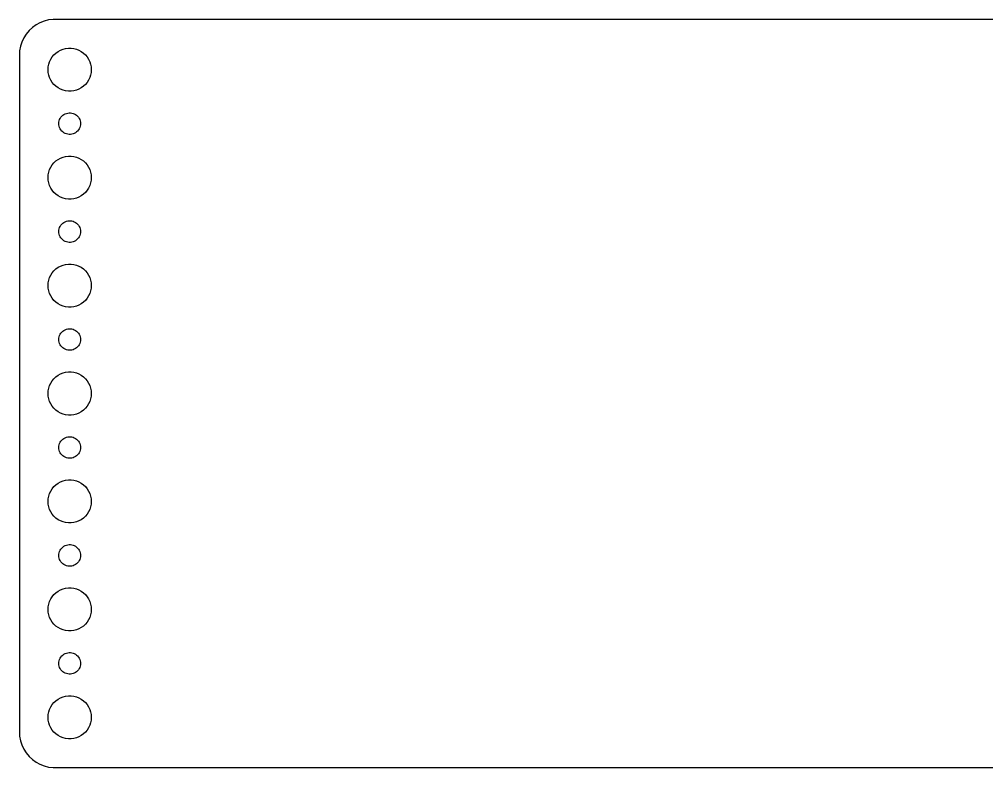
# Model space of a CAD drawing. Header units: metres. Extents: x -134 to 134, y 518 to 1078.
# Drawn here: x -134.5 to 0, y 632 to 736 of the extents above; entities that cross this region are included whole.
import ezdxf

# ---------------------------------------------------------------- set-up
doc = ezdxf.new("R2010")
doc.units = ezdxf.units.M

msp = doc.modelspace()

# ---------------------------------------------------------------- linework, layer by layer
for p, q in [((-131.045, 735.755), (-131.629, 735.524)), ((-130.437, 735.911), (-131.045, 735.755)), ((-129.814, 735.99), (-130.437, 735.911)), ((129.814, 735.99), (-129.814, 735.99)), ((-133.145, 734.423), (-133.545, 733.939)), ((-132.687, 734.853), (-133.145, 734.423)), ((-132.179, 735.222), (-132.687, 734.853)), ((-131.629, 735.524), (-132.179, 735.222)), ((-133.882, 733.409), (-134.149, 732.841)), ((-133.545, 733.939), (-133.882, 733.409)), ((-134.343, 732.243), (-134.461, 731.627)), ((-134.149, 732.841), (-134.343, 732.243)), ((-129.107, 731.533), (-128.777, 731.714)), ((-128.777, 731.714), (-128.427, 731.853)), ((-128.427, 731.853), (-128.062, 731.947)), ((-128.062, 731.947), (-127.688, 731.994)), ((-127.688, 731.994), (-127.312, 731.994)), ((-127.312, 731.994), (-126.938, 731.947)), ((-126.938, 731.947), (-126.573, 731.853)), ((-126.573, 731.853), (-126.223, 731.714)), ((-126.223, 731.714), (-125.893, 731.533)), ((-134.461, 731.627), (-134.5, 731)), ((-134.5, 731), (-134.5, 637)), ((-130.289, 730.104), (-130.129, 730.445)), ((-130.129, 730.445), (-129.927, 730.763)), ((-129.927, 730.763), (-129.687, 731.054)), ((-129.687, 731.054), (-129.412, 731.312)), ((-129.412, 731.312), (-129.107, 731.533)), ((-125.893, 731.533), (-125.588, 731.312)), ((-125.588, 731.312), (-125.313, 731.054)), ((-125.313, 731.054), (-125.073, 730.763)), ((-125.073, 730.763), (-124.871, 730.445)), ((-124.871, 730.445), (-124.711, 730.104)), ((-130.5, 729), (-130.476, 729.376)), ((-130.476, 728.624), (-130.5, 729)), ((-130.476, 729.376), (-130.406, 729.746)), ((-130.406, 729.746), (-130.289, 730.104)), ((-124.711, 730.104), (-124.594, 729.746)), ((-124.594, 729.746), (-124.524, 729.376)), ((-124.524, 729.376), (-124.5, 729)), ((-124.5, 729), (-124.524, 728.624)), ((-130.406, 728.254), (-130.476, 728.624)), ((-130.289, 727.896), (-130.406, 728.254)), ((-130.129, 727.555), (-130.289, 727.896)), ((-124.711, 727.896), (-124.871, 727.555)), ((-124.594, 728.254), (-124.711, 727.896)), ((-124.524, 728.624), (-124.594, 728.254)), ((-129.927, 727.237), (-130.129, 727.555)), ((-129.687, 726.946), (-129.927, 727.237)), ((-129.412, 726.688), (-129.687, 726.946)), ((-129.107, 726.467), (-129.412, 726.688)), ((-128.777, 726.286), (-129.107, 726.467)), ((-125.893, 726.467), (-126.223, 726.286)), ((-125.588, 726.688), (-125.893, 726.467)), ((-125.313, 726.946), (-125.588, 726.688)), ((-125.073, 727.237), (-125.313, 726.946)), ((-124.871, 727.555), (-125.073, 727.237)), ((-128.427, 726.147), (-128.777, 726.286)), ((-128.062, 726.053), (-128.427, 726.147)), ((-127.688, 726.006), (-128.062, 726.053)), ((-127.312, 726.006), (-127.688, 726.006)), ((-126.938, 726.053), (-127.312, 726.006)), ((-126.573, 726.147), (-126.938, 726.053)), ((-126.223, 726.286), (-126.573, 726.147)), ((-128.814, 722.223), (-128.714, 722.382)), ((-128.714, 722.382), (-128.593, 722.527)), ((-128.593, 722.527), (-128.456, 722.656)), ((-128.456, 722.656), (-128.304, 722.766)), ((-128.304, 722.766), (-128.139, 722.857)), ((-128.139, 722.857), (-127.964, 722.927)), ((-127.964, 722.927), (-127.781, 722.973)), ((-127.781, 722.973), (-127.594, 722.997)), ((-127.594, 722.997), (-127.406, 722.997)), ((-127.406, 722.997), (-127.219, 722.973)), ((-127.219, 722.973), (-127.036, 722.927)), ((-127.036, 722.927), (-126.861, 722.857)), ((-126.861, 722.857), (-126.696, 722.766)), ((-126.696, 722.766), (-126.544, 722.656)), ((-126.544, 722.656), (-126.407, 722.527)), ((-126.407, 722.527), (-126.286, 722.382)), ((-126.286, 722.382), (-126.186, 722.223)), ((-129, 721.5), (-128.988, 721.688)), ((-128.988, 721.312), (-129, 721.5)), ((-128.988, 721.688), (-128.953, 721.873)), ((-128.953, 721.127), (-128.988, 721.312)), ((-128.953, 721.873), (-128.895, 722.052)), ((-128.895, 720.948), (-128.953, 721.127)), ((-128.895, 722.052), (-128.814, 722.223)), ((-128.814, 720.777), (-128.895, 720.948)), ((-126.186, 722.223), (-126.105, 722.052)), ((-126.105, 720.948), (-126.186, 720.777)), ((-126.105, 722.052), (-126.047, 721.873)), ((-126.047, 721.127), (-126.105, 720.948)), ((-126.047, 721.873), (-126.012, 721.688)), ((-126.012, 721.312), (-126.047, 721.127)), ((-126.012, 721.688), (-126, 721.5)), ((-126, 721.5), (-126.012, 721.312)), ((-128.714, 720.618), (-128.814, 720.777)), ((-128.593, 720.473), (-128.714, 720.618)), ((-128.456, 720.344), (-128.593, 720.473)), ((-128.304, 720.234), (-128.456, 720.344)), ((-128.139, 720.143), (-128.304, 720.234)), ((-127.964, 720.073), (-128.139, 720.143)), ((-127.781, 720.027), (-127.964, 720.073)), ((-127.594, 720.003), (-127.781, 720.027)), ((-127.406, 720.003), (-127.594, 720.003)), ((-127.219, 720.027), (-127.406, 720.003)), ((-127.036, 720.073), (-127.219, 720.027)), ((-126.861, 720.143), (-127.036, 720.073)), ((-126.696, 720.234), (-126.861, 720.143)), ((-126.544, 720.344), (-126.696, 720.234)), ((-126.407, 720.473), (-126.544, 720.344)), ((-126.286, 720.618), (-126.407, 720.473)), ((-126.186, 720.777), (-126.286, 720.618)), ((-128.427, 716.853), (-128.062, 716.947)), ((-128.062, 716.947), (-127.688, 716.994)), ((-127.688, 716.994), (-127.312, 716.994)), ((-127.312, 716.994), (-126.938, 716.947)), ((-126.938, 716.947), (-126.573, 716.853)), ((-130.129, 715.445), (-129.927, 715.763)), ((-129.927, 715.763), (-129.687, 716.054)), ((-129.687, 716.054), (-129.412, 716.312)), ((-129.412, 716.312), (-129.107, 716.533)), ((-129.107, 716.533), (-128.777, 716.714)), ((-128.777, 716.714), (-128.427, 716.853)), ((-126.573, 716.853), (-126.223, 716.714)), ((-126.223, 716.714), (-125.893, 716.533)), ((-125.893, 716.533), (-125.588, 716.312)), ((-125.588, 716.312), (-125.313, 716.054)), ((-125.313, 716.054), (-125.073, 715.763)), ((-125.073, 715.763), (-124.871, 715.445)), ((-130.5, 714), (-130.476, 714.376)), ((-130.476, 714.376), (-130.406, 714.746)), ((-130.406, 714.746), (-130.289, 715.104)), ((-130.289, 715.104), (-130.129, 715.445)), ((-124.871, 715.445), (-124.711, 715.104)), ((-124.711, 715.104), (-124.594, 714.746)), ((-124.594, 714.746), (-124.524, 714.376)), ((-124.524, 714.376), (-124.5, 714)), ((-130.476, 713.624), (-130.5, 714)), ((-130.406, 713.254), (-130.476, 713.624)), ((-130.289, 712.896), (-130.406, 713.254)), ((-130.129, 712.555), (-130.289, 712.896)), ((-124.711, 712.896), (-124.871, 712.555)), ((-124.594, 713.254), (-124.711, 712.896)), ((-124.524, 713.624), (-124.594, 713.254)), ((-124.5, 714), (-124.524, 713.624)), ((-129.927, 712.237), (-130.129, 712.555)), ((-129.687, 711.946), (-129.927, 712.237)), ((-129.412, 711.688), (-129.687, 711.946)), ((-129.107, 711.467), (-129.412, 711.688)), ((-125.588, 711.688), (-125.893, 711.467)), ((-125.313, 711.946), (-125.588, 711.688)), ((-125.073, 712.237), (-125.313, 711.946)), ((-124.871, 712.555), (-125.073, 712.237)), ((-128.777, 711.286), (-129.107, 711.467)), ((-128.427, 711.147), (-128.777, 711.286)), ((-128.062, 711.053), (-128.427, 711.147)), ((-127.688, 711.006), (-128.062, 711.053)), ((-127.312, 711.006), (-127.688, 711.006)), ((-126.938, 711.053), (-127.312, 711.006)), ((-126.573, 711.147), (-126.938, 711.053)), ((-126.223, 711.286), (-126.573, 711.147)), ((-125.893, 711.467), (-126.223, 711.286)), ((-128.714, 707.382), (-128.593, 707.527)), ((-128.593, 707.527), (-128.456, 707.656)), ((-128.456, 707.656), (-128.304, 707.766)), ((-128.304, 707.766), (-128.139, 707.857)), ((-128.139, 707.857), (-127.964, 707.927)), ((-127.964, 707.927), (-127.781, 707.973)), ((-127.781, 707.973), (-127.594, 707.997)), ((-127.594, 707.997), (-127.406, 707.997)), ((-127.406, 707.997), (-127.219, 707.973)), ((-127.219, 707.973), (-127.036, 707.927)), ((-127.036, 707.927), (-126.861, 707.857)), ((-126.861, 707.857), (-126.696, 707.766)), ((-126.696, 707.766), (-126.544, 707.656)), ((-126.544, 707.656), (-126.407, 707.527)), ((-126.407, 707.527), (-126.286, 707.382)), ((-129, 706.5), (-128.988, 706.688)), ((-128.988, 706.312), (-129, 706.5)), ((-128.988, 706.688), (-128.953, 706.873)), ((-128.953, 706.127), (-128.988, 706.312)), ((-128.953, 706.873), (-128.895, 707.052)), ((-128.895, 705.948), (-128.953, 706.127)), ((-128.895, 707.052), (-128.814, 707.223)), ((-128.814, 707.223), (-128.714, 707.382)), ((-126.286, 707.382), (-126.186, 707.223)), ((-126.186, 707.223), (-126.105, 707.052)), ((-126.105, 707.052), (-126.047, 706.873)), ((-126.047, 706.127), (-126.105, 705.948)), ((-126.047, 706.873), (-126.012, 706.688)), ((-126.012, 706.312), (-126.047, 706.127)), ((-126.012, 706.688), (-126, 706.5)), ((-126, 706.5), (-126.012, 706.312)), ((-128.814, 705.777), (-128.895, 705.948)), ((-128.714, 705.618), (-128.814, 705.777)), ((-128.593, 705.473), (-128.714, 705.618)), ((-128.456, 705.344), (-128.593, 705.473)), ((-128.304, 705.234), (-128.456, 705.344)), ((-128.139, 705.143), (-128.304, 705.234)), ((-127.964, 705.073), (-128.139, 705.143)), ((-127.781, 705.027), (-127.964, 705.073)), ((-127.594, 705.003), (-127.781, 705.027)), ((-127.406, 705.003), (-127.594, 705.003)), ((-127.219, 705.027), (-127.406, 705.003)), ((-127.036, 705.073), (-127.219, 705.027)), ((-126.861, 705.143), (-127.036, 705.073)), ((-126.696, 705.234), (-126.861, 705.143)), ((-126.544, 705.344), (-126.696, 705.234)), ((-126.407, 705.473), (-126.544, 705.344)), ((-126.286, 705.618), (-126.407, 705.473)), ((-126.186, 705.777), (-126.286, 705.618)), ((-126.105, 705.948), (-126.186, 705.777)), ((-130.129, 700.445), (-129.927, 700.763)), ((-129.927, 700.763), (-129.687, 701.054)), ((-129.687, 701.054), (-129.412, 701.312)), ((-129.412, 701.312), (-129.107, 701.533)), ((-129.107, 701.533), (-128.777, 701.714)), ((-128.777, 701.714), (-128.427, 701.853)), ((-128.427, 701.853), (-128.062, 701.947)), ((-128.062, 701.947), (-127.688, 701.994)), ((-127.688, 701.994), (-127.312, 701.994)), ((-127.312, 701.994), (-126.938, 701.947)), ((-126.938, 701.947), (-126.573, 701.853)), ((-126.573, 701.853), (-126.223, 701.714)), ((-126.223, 701.714), (-125.893, 701.533)), ((-125.893, 701.533), (-125.588, 701.312)), ((-125.588, 701.312), (-125.313, 701.054)), ((-125.313, 701.054), (-125.073, 700.763)), ((-125.073, 700.763), (-124.871, 700.445)), ((-130.476, 699.376), (-130.406, 699.746)), ((-130.406, 699.746), (-130.289, 700.104)), ((-130.289, 700.104), (-130.129, 700.445)), ((-124.871, 700.445), (-124.711, 700.104)), ((-124.711, 700.104), (-124.594, 699.746)), ((-124.594, 699.746), (-124.524, 699.376)), ((-130.5, 699), (-130.476, 699.376)), ((-130.476, 698.624), (-130.5, 699)), ((-130.406, 698.254), (-130.476, 698.624)), ((-130.289, 697.896), (-130.406, 698.254)), ((-124.594, 698.254), (-124.711, 697.896)), ((-124.524, 698.624), (-124.594, 698.254)), ((-124.524, 699.376), (-124.5, 699)), ((-124.5, 699), (-124.524, 698.624)), ((-130.129, 697.555), (-130.289, 697.896)), ((-129.927, 697.237), (-130.129, 697.555)), ((-129.687, 696.946), (-129.927, 697.237)), ((-129.412, 696.688), (-129.687, 696.946)), ((-125.313, 696.946), (-125.588, 696.688)), ((-125.073, 697.237), (-125.313, 696.946)), ((-124.871, 697.555), (-125.073, 697.237)), ((-124.711, 697.896), (-124.871, 697.555)), ((-129.107, 696.467), (-129.412, 696.688)), ((-128.777, 696.286), (-129.107, 696.467)), ((-128.427, 696.147), (-128.777, 696.286)), ((-128.062, 696.053), (-128.427, 696.147)), ((-127.688, 696.006), (-128.062, 696.053)), ((-127.312, 696.006), (-127.688, 696.006)), ((-126.938, 696.053), (-127.312, 696.006)), ((-126.573, 696.147), (-126.938, 696.053)), ((-126.223, 696.286), (-126.573, 696.147)), ((-125.893, 696.467), (-126.223, 696.286)), ((-125.588, 696.688), (-125.893, 696.467)), ((-128.456, 692.656), (-128.304, 692.766)), ((-128.304, 692.766), (-128.139, 692.857)), ((-128.139, 692.857), (-127.964, 692.927)), ((-127.964, 692.927), (-127.781, 692.973)), ((-127.781, 692.973), (-127.594, 692.997)), ((-127.594, 692.997), (-127.406, 692.997)), ((-127.406, 692.997), (-127.219, 692.973)), ((-127.219, 692.973), (-127.036, 692.927)), ((-127.036, 692.927), (-126.861, 692.857)), ((-126.861, 692.857), (-126.696, 692.766)), ((-126.696, 692.766), (-126.544, 692.656)), ((-129, 691.5), (-128.988, 691.688)), ((-128.988, 691.312), (-129, 691.5)), ((-128.988, 691.688), (-128.953, 691.873)), ((-128.953, 691.873), (-128.895, 692.052)), ((-128.895, 692.052), (-128.814, 692.223)), ((-128.814, 692.223), (-128.714, 692.382)), ((-128.714, 692.382), (-128.593, 692.527)), ((-128.593, 692.527), (-128.456, 692.656)), ((-126.544, 692.656), (-126.407, 692.527)), ((-126.407, 692.527), (-126.286, 692.382)), ((-126.286, 692.382), (-126.186, 692.223)), ((-126.186, 692.223), (-126.105, 692.052)), ((-126.105, 692.052), (-126.047, 691.873)), ((-126.047, 691.873), (-126.012, 691.688)), ((-126.012, 691.688), (-126, 691.5)), ((-126, 691.5), (-126.012, 691.312)), ((-128.953, 691.127), (-128.988, 691.312)), ((-128.895, 690.948), (-128.953, 691.127)), ((-128.814, 690.777), (-128.895, 690.948)), ((-128.714, 690.618), (-128.814, 690.777)), ((-128.593, 690.473), (-128.714, 690.618)), ((-128.456, 690.344), (-128.593, 690.473)), ((-128.304, 690.234), (-128.456, 690.344)), ((-128.139, 690.143), (-128.304, 690.234)), ((-127.964, 690.073), (-128.139, 690.143)), ((-127.781, 690.027), (-127.964, 690.073)), ((-127.594, 690.003), (-127.781, 690.027)), ((-127.406, 690.003), (-127.594, 690.003)), ((-127.219, 690.027), (-127.406, 690.003)), ((-127.036, 690.073), (-127.219, 690.027)), ((-126.861, 690.143), (-127.036, 690.073)), ((-126.696, 690.234), (-126.861, 690.143)), ((-126.544, 690.344), (-126.696, 690.234)), ((-126.407, 690.473), (-126.544, 690.344)), ((-126.286, 690.618), (-126.407, 690.473)), ((-126.186, 690.777), (-126.286, 690.618)), ((-126.105, 690.948), (-126.186, 690.777)), ((-126.047, 691.127), (-126.105, 690.948)), ((-126.012, 691.312), (-126.047, 691.127)), ((-129.927, 685.763), (-129.687, 686.054)), ((-129.687, 686.054), (-129.412, 686.312)), ((-129.412, 686.312), (-129.107, 686.533)), ((-129.107, 686.533), (-128.777, 686.714)), ((-128.777, 686.714), (-128.427, 686.853)), ((-128.427, 686.853), (-128.062, 686.947)), ((-128.062, 686.947), (-127.688, 686.994)), ((-127.688, 686.994), (-127.312, 686.994)), ((-127.312, 686.994), (-126.938, 686.947)), ((-126.938, 686.947), (-126.573, 686.853)), ((-126.573, 686.853), (-126.223, 686.714)), ((-126.223, 686.714), (-125.893, 686.533)), ((-125.893, 686.533), (-125.588, 686.312)), ((-125.588, 686.312), (-125.313, 686.054)), ((-125.313, 686.054), (-125.073, 685.763)), ((-130.476, 684.376), (-130.406, 684.746)), ((-130.406, 684.746), (-130.289, 685.104)), ((-130.289, 685.104), (-130.129, 685.445)), ((-130.129, 685.445), (-129.927, 685.763)), ((-125.073, 685.763), (-124.871, 685.445)), ((-124.871, 685.445), (-124.711, 685.104)), ((-124.711, 685.104), (-124.594, 684.746)), ((-124.594, 684.746), (-124.524, 684.376)), ((-130.5, 684), (-130.476, 684.376)), ((-130.476, 683.624), (-130.5, 684)), ((-130.406, 683.254), (-130.476, 683.624)), ((-124.524, 683.624), (-124.594, 683.254)), ((-124.524, 684.376), (-124.5, 684)), ((-124.5, 684), (-124.524, 683.624)), ((-130.289, 682.896), (-130.406, 683.254)), ((-130.129, 682.555), (-130.289, 682.896)), ((-129.927, 682.237), (-130.129, 682.555)), ((-129.687, 681.946), (-129.927, 682.237)), ((-129.412, 681.688), (-129.687, 681.946)), ((-125.313, 681.946), (-125.588, 681.688)), ((-125.073, 682.237), (-125.313, 681.946)), ((-124.871, 682.555), (-125.073, 682.237)), ((-124.711, 682.896), (-124.871, 682.555)), ((-124.594, 683.254), (-124.711, 682.896)), ((-129.107, 681.467), (-129.412, 681.688)), ((-128.777, 681.286), (-129.107, 681.467)), ((-128.427, 681.147), (-128.777, 681.286)), ((-128.062, 681.053), (-128.427, 681.147)), ((-127.688, 681.006), (-128.062, 681.053)), ((-127.312, 681.006), (-127.688, 681.006)), ((-126.938, 681.053), (-127.312, 681.006)), ((-126.573, 681.147), (-126.938, 681.053)), ((-126.223, 681.286), (-126.573, 681.147)), ((-125.893, 681.467), (-126.223, 681.286)), ((-125.588, 681.688), (-125.893, 681.467)), ((-128.139, 677.857), (-127.964, 677.927)), ((-127.964, 677.927), (-127.781, 677.973)), ((-127.781, 677.973), (-127.594, 677.997)), ((-127.594, 677.997), (-127.406, 677.997)), ((-127.406, 677.997), (-127.219, 677.973)), ((-127.219, 677.973), (-127.036, 677.927)), ((-127.036, 677.927), (-126.861, 677.857)), ((-129, 676.5), (-128.988, 676.688)), ((-128.988, 676.688), (-128.953, 676.873)), ((-128.953, 676.873), (-128.895, 677.052)), ((-128.895, 677.052), (-128.814, 677.223)), ((-128.814, 677.223), (-128.714, 677.382)), ((-128.714, 677.382), (-128.593, 677.527)), ((-128.593, 677.527), (-128.456, 677.656)), ((-128.456, 677.656), (-128.304, 677.766)), ((-128.304, 677.766), (-128.139, 677.857)), ((-126.861, 677.857), (-126.696, 677.766)), ((-126.696, 677.766), (-126.544, 677.656)), ((-126.544, 677.656), (-126.407, 677.527)), ((-126.407, 677.527), (-126.286, 677.382)), ((-126.286, 677.382), (-126.186, 677.223)), ((-126.186, 677.223), (-126.105, 677.052)), ((-126.105, 677.052), (-126.047, 676.873)), ((-126.047, 676.873), (-126.012, 676.688)), ((-126.012, 676.688), (-126, 676.5)), ((-128.988, 676.312), (-129, 676.5)), ((-128.953, 676.127), (-128.988, 676.312)), ((-128.895, 675.948), (-128.953, 676.127)), ((-128.814, 675.777), (-128.895, 675.948)), ((-128.714, 675.618), (-128.814, 675.777)), ((-128.593, 675.473), (-128.714, 675.618)), ((-128.456, 675.344), (-128.593, 675.473)), ((-128.304, 675.234), (-128.456, 675.344)), ((-128.139, 675.143), (-128.304, 675.234)), ((-126.696, 675.234), (-126.861, 675.143)), ((-126.544, 675.344), (-126.696, 675.234)), ((-126.407, 675.473), (-126.544, 675.344)), ((-126.286, 675.618), (-126.407, 675.473)), ((-126.186, 675.777), (-126.286, 675.618)), ((-126.105, 675.948), (-126.186, 675.777)), ((-126.047, 676.127), (-126.105, 675.948)), ((-126.012, 676.312), (-126.047, 676.127)), ((-126, 676.5), (-126.012, 676.312)), ((-127.964, 675.073), (-128.139, 675.143)), ((-127.781, 675.027), (-127.964, 675.073)), ((-127.594, 675.003), (-127.781, 675.027)), ((-127.406, 675.003), (-127.594, 675.003)), ((-127.219, 675.027), (-127.406, 675.003)), ((-127.036, 675.073), (-127.219, 675.027)), ((-126.861, 675.143), (-127.036, 675.073)), ((-129.687, 671.054), (-129.412, 671.312)), ((-129.412, 671.312), (-129.107, 671.533)), ((-129.107, 671.533), (-128.777, 671.714)), ((-128.777, 671.714), (-128.427, 671.853)), ((-128.427, 671.853), (-128.062, 671.947)), ((-128.062, 671.947), (-127.688, 671.994)), ((-127.688, 671.994), (-127.312, 671.994)), ((-127.312, 671.994), (-126.938, 671.947)), ((-126.938, 671.947), (-126.573, 671.853)), ((-126.573, 671.853), (-126.223, 671.714)), ((-126.223, 671.714), (-125.893, 671.533)), ((-125.893, 671.533), (-125.588, 671.312)), ((-125.588, 671.312), (-125.313, 671.054)), ((-130.406, 669.746), (-130.289, 670.104)), ((-130.289, 670.104), (-130.129, 670.445)), ((-130.129, 670.445), (-129.927, 670.763)), ((-129.927, 670.763), (-129.687, 671.054)), ((-125.313, 671.054), (-125.073, 670.763)), ((-125.073, 670.763), (-124.871, 670.445)), ((-124.871, 670.445), (-124.711, 670.104)), ((-124.711, 670.104), (-124.594, 669.746)), ((-130.5, 669), (-130.476, 669.376)), ((-130.476, 668.624), (-130.5, 669)), ((-130.476, 669.376), (-130.406, 669.746)), ((-130.406, 668.254), (-130.476, 668.624)), ((-124.594, 669.746), (-124.524, 669.376)), ((-124.524, 668.624), (-124.594, 668.254)), ((-124.524, 669.376), (-124.5, 669)), ((-124.5, 669), (-124.524, 668.624)), ((-130.289, 667.896), (-130.406, 668.254)), ((-130.129, 667.555), (-130.289, 667.896)), ((-129.927, 667.237), (-130.129, 667.555)), ((-129.687, 666.946), (-129.927, 667.237)), ((-125.073, 667.237), (-125.313, 666.946)), ((-124.871, 667.555), (-125.073, 667.237)), ((-124.711, 667.896), (-124.871, 667.555)), ((-124.594, 668.254), (-124.711, 667.896)), ((-129.412, 666.688), (-129.687, 666.946)), ((-129.107, 666.467), (-129.412, 666.688)), ((-128.777, 666.286), (-129.107, 666.467)), ((-128.427, 666.147), (-128.777, 666.286)), ((-128.062, 666.053), (-128.427, 666.147)), ((-127.688, 666.006), (-128.062, 666.053)), ((-127.312, 666.006), (-127.688, 666.006)), ((-126.938, 666.053), (-127.312, 666.006)), ((-126.573, 666.147), (-126.938, 666.053)), ((-126.223, 666.286), (-126.573, 666.147)), ((-125.893, 666.467), (-126.223, 666.286)), ((-125.588, 666.688), (-125.893, 666.467)), ((-125.313, 666.946), (-125.588, 666.688)), ((-128.988, 661.688), (-128.953, 661.873)), ((-128.953, 661.873), (-128.895, 662.052)), ((-128.895, 662.052), (-128.814, 662.223)), ((-128.814, 662.223), (-128.714, 662.382)), ((-128.714, 662.382), (-128.593, 662.527)), ((-128.593, 662.527), (-128.456, 662.656)), ((-128.456, 662.656), (-128.304, 662.766)), ((-128.304, 662.766), (-128.139, 662.857)), ((-128.139, 662.857), (-127.964, 662.927)), ((-127.964, 662.927), (-127.781, 662.973)), ((-127.781, 662.973), (-127.594, 662.997)), ((-127.594, 662.997), (-127.406, 662.997)), ((-127.406, 662.997), (-127.219, 662.973)), ((-127.219, 662.973), (-127.036, 662.927)), ((-127.036, 662.927), (-126.861, 662.857)), ((-126.861, 662.857), (-126.696, 662.766)), ((-126.696, 662.766), (-126.544, 662.656)), ((-126.544, 662.656), (-126.407, 662.527)), ((-126.407, 662.527), (-126.286, 662.382)), ((-126.286, 662.382), (-126.186, 662.223)), ((-126.186, 662.223), (-126.105, 662.052)), ((-126.105, 662.052), (-126.047, 661.873)), ((-126.047, 661.873), (-126.012, 661.688)), ((-129, 661.5), (-128.988, 661.688)), ((-128.988, 661.312), (-129, 661.5)), ((-128.953, 661.127), (-128.988, 661.312)), ((-128.895, 660.948), (-128.953, 661.127)), ((-128.814, 660.777), (-128.895, 660.948)), ((-128.714, 660.618), (-128.814, 660.777)), ((-128.593, 660.473), (-128.714, 660.618)), ((-128.456, 660.344), (-128.593, 660.473)), ((-126.407, 660.473), (-126.544, 660.344)), ((-126.286, 660.618), (-126.407, 660.473)), ((-126.186, 660.777), (-126.286, 660.618)), ((-126.105, 660.948), (-126.186, 660.777)), ((-126.047, 661.127), (-126.105, 660.948)), ((-126.012, 661.312), (-126.047, 661.127)), ((-126.012, 661.688), (-126, 661.5)), ((-126, 661.5), (-126.012, 661.312)), ((-128.304, 660.234), (-128.456, 660.344)), ((-128.139, 660.143), (-128.304, 660.234)), ((-127.964, 660.073), (-128.139, 660.143)), ((-127.781, 660.027), (-127.964, 660.073)), ((-127.594, 660.003), (-127.781, 660.027)), ((-127.406, 660.003), (-127.594, 660.003)), ((-127.219, 660.027), (-127.406, 660.003)), ((-127.036, 660.073), (-127.219, 660.027)), ((-126.861, 660.143), (-127.036, 660.073)), ((-126.696, 660.234), (-126.861, 660.143)), ((-126.544, 660.344), (-126.696, 660.234)), ((-129.412, 656.312), (-129.107, 656.533)), ((-129.107, 656.533), (-128.777, 656.714)), ((-128.777, 656.714), (-128.427, 656.853)), ((-128.427, 656.853), (-128.062, 656.947)), ((-128.062, 656.947), (-127.688, 656.994)), ((-127.688, 656.994), (-127.312, 656.994)), ((-127.312, 656.994), (-126.938, 656.947)), ((-126.938, 656.947), (-126.573, 656.853)), ((-126.573, 656.853), (-126.223, 656.714)), ((-126.223, 656.714), (-125.893, 656.533)), ((-125.893, 656.533), (-125.588, 656.312)), ((-130.406, 654.746), (-130.289, 655.104)), ((-130.289, 655.104), (-130.129, 655.445)), ((-130.129, 655.445), (-129.927, 655.763)), ((-129.927, 655.763), (-129.687, 656.054)), ((-129.687, 656.054), (-129.412, 656.312)), ((-125.588, 656.312), (-125.313, 656.054)), ((-125.313, 656.054), (-125.073, 655.763)), ((-125.073, 655.763), (-124.871, 655.445)), ((-124.871, 655.445), (-124.711, 655.104)), ((-124.711, 655.104), (-124.594, 654.746)), ((-130.5, 654), (-130.476, 654.376)), ((-130.476, 653.624), (-130.5, 654)), ((-130.476, 654.376), (-130.406, 654.746)), ((-124.594, 654.746), (-124.524, 654.376)), ((-124.524, 654.376), (-124.5, 654)), ((-124.5, 654), (-124.524, 653.624)), ((-130.406, 653.254), (-130.476, 653.624)), ((-130.289, 652.896), (-130.406, 653.254)), ((-130.129, 652.555), (-130.289, 652.896)), ((-129.927, 652.237), (-130.129, 652.555)), ((-124.871, 652.555), (-125.073, 652.237)), ((-124.711, 652.896), (-124.871, 652.555)), ((-124.594, 653.254), (-124.711, 652.896)), ((-124.524, 653.624), (-124.594, 653.254)), ((-129.687, 651.946), (-129.927, 652.237)), ((-129.412, 651.688), (-129.687, 651.946)), ((-129.107, 651.467), (-129.412, 651.688)), ((-128.777, 651.286), (-129.107, 651.467)), ((-128.427, 651.147), (-128.777, 651.286)), ((-128.062, 651.053), (-128.427, 651.147)), ((-127.688, 651.006), (-128.062, 651.053)), ((-127.312, 651.006), (-127.688, 651.006)), ((-126.938, 651.053), (-127.312, 651.006)), ((-126.573, 651.147), (-126.938, 651.053)), ((-126.223, 651.286), (-126.573, 651.147)), ((-125.893, 651.467), (-126.223, 651.286)), ((-125.588, 651.688), (-125.893, 651.467)), ((-125.313, 651.946), (-125.588, 651.688)), ((-125.073, 652.237), (-125.313, 651.946)), ((-128.953, 646.873), (-128.895, 647.052)), ((-128.895, 647.052), (-128.814, 647.223)), ((-128.814, 647.223), (-128.714, 647.382)), ((-128.714, 647.382), (-128.593, 647.527)), ((-128.593, 647.527), (-128.456, 647.656)), ((-128.456, 647.656), (-128.304, 647.766)), ((-128.304, 647.766), (-128.139, 647.857)), ((-128.139, 647.857), (-127.964, 647.927)), ((-127.964, 647.927), (-127.781, 647.973)), ((-127.781, 647.973), (-127.594, 647.997)), ((-127.594, 647.997), (-127.406, 647.997)), ((-127.406, 647.997), (-127.219, 647.973)), ((-127.219, 647.973), (-127.036, 647.927)), ((-127.036, 647.927), (-126.861, 647.857)), ((-126.861, 647.857), (-126.696, 647.766)), ((-126.696, 647.766), (-126.544, 647.656)), ((-126.544, 647.656), (-126.407, 647.527)), ((-126.407, 647.527), (-126.286, 647.382)), ((-126.286, 647.382), (-126.186, 647.223)), ((-126.186, 647.223), (-126.105, 647.052)), ((-126.105, 647.052), (-126.047, 646.873)), ((-129, 646.5), (-128.988, 646.688)), ((-128.988, 646.312), (-129, 646.5)), ((-128.988, 646.688), (-128.953, 646.873)), ((-128.953, 646.127), (-128.988, 646.312)), ((-128.895, 645.948), (-128.953, 646.127)), ((-128.814, 645.777), (-128.895, 645.948)), ((-128.714, 645.618), (-128.814, 645.777)), ((-128.593, 645.473), (-128.714, 645.618)), ((-126.286, 645.618), (-126.407, 645.473)), ((-126.186, 645.777), (-126.286, 645.618)), ((-126.105, 645.948), (-126.186, 645.777)), ((-126.047, 646.127), (-126.105, 645.948)), ((-126.047, 646.873), (-126.012, 646.688)), ((-126.012, 646.312), (-126.047, 646.127)), ((-126.012, 646.688), (-126, 646.5)), ((-126, 646.5), (-126.012, 646.312)), ((-128.456, 645.344), (-128.593, 645.473)), ((-128.304, 645.234), (-128.456, 645.344)), ((-128.139, 645.143), (-128.304, 645.234)), ((-127.964, 645.073), (-128.139, 645.143)), ((-127.781, 645.027), (-127.964, 645.073)), ((-127.594, 645.003), (-127.781, 645.027)), ((-127.406, 645.003), (-127.594, 645.003)), ((-127.219, 645.027), (-127.406, 645.003)), ((-127.036, 645.073), (-127.219, 645.027)), ((-126.861, 645.143), (-127.036, 645.073)), ((-126.696, 645.234), (-126.861, 645.143)), ((-126.544, 645.344), (-126.696, 645.234)), ((-126.407, 645.473), (-126.544, 645.344)), ((-129.107, 641.533), (-128.777, 641.714)), ((-128.777, 641.714), (-128.427, 641.853)), ((-128.427, 641.853), (-128.062, 641.947)), ((-128.062, 641.947), (-127.688, 641.994)), ((-127.688, 641.994), (-127.312, 641.994)), ((-127.312, 641.994), (-126.938, 641.947)), ((-126.938, 641.947), (-126.573, 641.853)), ((-126.573, 641.853), (-126.223, 641.714)), ((-126.223, 641.714), (-125.893, 641.533)), ((-130.289, 640.104), (-130.129, 640.445)), ((-130.129, 640.445), (-129.927, 640.763)), ((-129.927, 640.763), (-129.687, 641.054)), ((-129.687, 641.054), (-129.412, 641.312)), ((-129.412, 641.312), (-129.107, 641.533)), ((-125.893, 641.533), (-125.588, 641.312)), ((-125.588, 641.312), (-125.313, 641.054)), ((-125.313, 641.054), (-125.073, 640.763)), ((-125.073, 640.763), (-124.871, 640.445)), ((-124.871, 640.445), (-124.711, 640.104)), ((-130.5, 639), (-130.476, 639.376)), ((-130.476, 638.624), (-130.5, 639)), ((-130.476, 639.376), (-130.406, 639.746)), ((-130.406, 639.746), (-130.289, 640.104)), ((-124.711, 640.104), (-124.594, 639.746)), ((-124.594, 639.746), (-124.524, 639.376)), ((-124.524, 639.376), (-124.5, 639)), ((-124.5, 639), (-124.524, 638.624)), ((-130.406, 638.254), (-130.476, 638.624)), ((-130.289, 637.896), (-130.406, 638.254)), ((-130.129, 637.555), (-130.289, 637.896)), ((-129.927, 637.237), (-130.129, 637.555)), ((-124.871, 637.555), (-125.073, 637.237)), ((-124.711, 637.896), (-124.871, 637.555)), ((-124.594, 638.254), (-124.711, 637.896)), ((-124.524, 638.624), (-124.594, 638.254)), ((-134.5, 637), (-134.461, 636.373)), ((-134.461, 636.373), (-134.343, 635.757)), ((-129.687, 636.946), (-129.927, 637.237)), ((-129.412, 636.688), (-129.687, 636.946)), ((-129.107, 636.467), (-129.412, 636.688)), ((-128.777, 636.286), (-129.107, 636.467)), ((-128.427, 636.147), (-128.777, 636.286)), ((-126.223, 636.286), (-126.573, 636.147)), ((-125.893, 636.467), (-126.223, 636.286)), ((-125.588, 636.688), (-125.893, 636.467)), ((-125.313, 636.946), (-125.588, 636.688)), ((-125.073, 637.237), (-125.313, 636.946)), ((-134.343, 635.757), (-134.149, 635.159)), ((-134.149, 635.159), (-133.882, 634.591)), ((-128.062, 636.053), (-128.427, 636.147)), ((-127.688, 636.006), (-128.062, 636.053)), ((-127.312, 636.006), (-127.688, 636.006)), ((-126.938, 636.053), (-127.312, 636.006)), ((-126.573, 636.147), (-126.938, 636.053)), ((-133.882, 634.591), (-133.545, 634.061)), ((-133.545, 634.061), (-133.145, 633.577)), ((-133.145, 633.577), (-132.687, 633.147)), ((-132.687, 633.147), (-132.179, 632.778)), ((-132.179, 632.778), (-131.629, 632.476)), ((-131.629, 632.476), (-131.045, 632.245)), ((-131.045, 632.245), (-130.437, 632.089)), ((-130.437, 632.089), (-129.814, 632.01)), ((-129.814, 632.01), (129.814, 632.01))]:
    msp.add_line(p, q)

doc.saveas('drawing.dxf')
